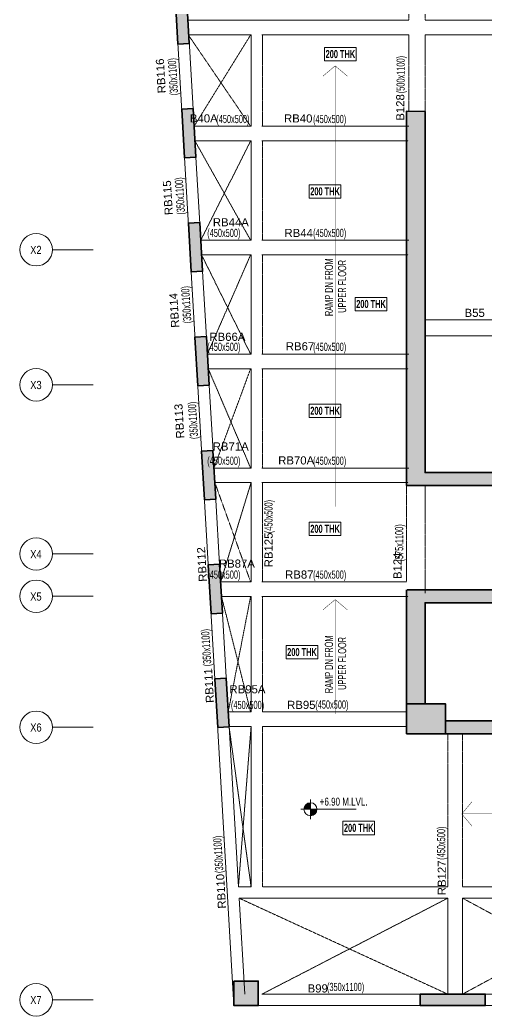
# Model space of a CAD drawing. Header units: millimetres. Extents: x 369 to 70603, y 264 to 64054.
# Drawn here: x 369 to 14704, y 6391 to 37002 of the extents above; entities that cross this region are included whole.
import ezdxf
from ezdxf.enums import TextEntityAlignment as Align

# ---------------------------------------------------------------- set-up
doc = ezdxf.new("R2010")
doc.units = ezdxf.units.MM
doc.linetypes.add('Grid Line', pattern=[2222.5, 1270, -317.5, 317.5, -317.5])
doc.linetypes.add('HIDDEN', pattern=[0.375, 0.25, -0.125])
for name, color, linetype, lineweight in [('A-FLOR-IDEN', 11, 'Continuous', 9), ('A-GRIDS', 8, 'Continuous', 9), ('A-HIDD-ABVE', 8, 'HIDDEN', 20), ('G-____-____-DIMS', 7, 'Continuous', 9), ('S-BEAM', 7, 'Continuous', 18), ('S-BEAM-IDEN', 2, 'Continuous', 9), ('S-COL HATCH', 9, 'Continuous', 0), ('S-COLS', 5, 'Continuous', 35), ('S-GRIDS', 8, 'Continuous', 9)]:
    doc.layers.add(name, color=color, linetype=linetype, lineweight=lineweight)
doc.layers.add('Beam Nos', color=7, linetype='Continuous')
doc.layers.add('changes', color=7, linetype='Continuous')
doc.styles.add('Arial Narrow', font='ARIALN.TTF', dxfattribs={"height": 400})
doc.styles.add('SC-BBS1', font='SansSerif')
doc.styles.add('Swis721 LtCn BT', font='swisscl.ttf', dxfattribs={"width": 0.9, "height": 233.355162})
doc.styles.add('Swis721 LtCn BT_1', font='swisscl.ttf', dxfattribs={"height": 240})
doc.styles.add('Swis721 LtCn BT_B', font='', dxfattribs={"width": 0.9, "height": 246.918336})
doc.styles.get('Swis721 LtCn BT_B').set_extended_font_data('Swis721 LtCn BT', bold=True)

# ---------------------------------------------------------------- blocks, each defined once
blk = doc.blocks.new('A$Cb7cd9481')
at = {"layer": 'S-COL HATCH', "transparency": 33554687}
h = blk.add_hatch(color=256, dxfattribs=at)
h.dxf.hatch_style = 1
h.paths.add_polyline_path([(-14983, 16966), (-14896, 15469), (-14547, 15489), (-14634, 16986)])
h = blk.add_hatch(color=256, dxfattribs=at)
h.dxf.hatch_style = 1
h.paths.add_polyline_path([(-14779, 13466), (-14692, 11969), (-14342, 11989), (-14430, 13486)])
h = blk.add_hatch(color=256, dxfattribs=at)
h.dxf.hatch_style = 1
h.paths.add_polyline_path([(-14575, 9966), (-14488, 8469), (-14138, 8489), (-14226, 9986)])
h = blk.add_hatch(color=256, dxfattribs=at)
h.dxf.hatch_style = 1
h.paths.add_polyline_path([(-14371, 6466), (-14283, 4969), (-13934, 4989), (-14021, 6486)])
h = blk.add_hatch(color=256, dxfattribs=at)
h.dxf.hatch_style = 1
h.paths.add_polyline_path([(-14166, 2964), (-14079, 1466), (-13730, 1486), (-13817, 2984)])
h = blk.add_hatch(color=256, dxfattribs=at)
h.dxf.hatch_style = 1
h.paths.add_polyline_path([(-13962, -536), (-13875, -2034), (-13525, -2014), (-13613, -516)])
h = blk.add_hatch(color=256, dxfattribs=at)
h.dxf.hatch_style = 1
h.paths.add_polyline_path([(-13758, -4034), (-13671, -5531), (-13321, -5511), (-13409, -4014)])
h = blk.add_hatch(color=256, dxfattribs=at)
h.dxf.hatch_style = 1
h.paths.add_polyline_path([(-12423, -14074), (-12423, -13324), (-13173, -13324), (-13173, -14074)])
h = blk.add_hatch(color=256, dxfattribs=at)
h.dxf.hatch_style = 1
h.paths.add_polyline_path([(-5446, -14074), (-5446, -13724), (-7446, -13724), (-7446, -14074)])
at = {"layer": 'S-COLS', "elevation": 0}
for points in [[(-14983, 16966), (-14634, 16986), (-14547, 15489), (-14896, 15469)], [(-14779, 13466), (-14430, 13486), (-14342, 11989), (-14692, 11969)], [(-14575, 9966), (-14226, 9986), (-14138, 8489), (-14488, 8469)], [(-14371, 6466), (-14021, 6486), (-13934, 4989), (-14283, 4969)], [(-14166, 2964), (-13817, 2984), (-13730, 1486), (-14079, 1466)], [(-13962, -536), (-13613, -516), (-13525, -2014), (-13875, -2034)], [(-13758, -4034), (-13409, -4014), (-13321, -5511), (-13671, -5531)], [(-13173, -13324), (-12423, -13324), (-12423, -14074), (-13173, -14074)], [(-7446, -13724), (-5446, -13724), (-5446, -14074), (-7446, -14074)]]:
    blk.add_lwpolyline(points, close=True, dxfattribs=at)
blk = doc.blocks.new('Spot Elevations - M_Spot Elevation - Target Filled-23738-FIRST FLOOR  FRAMING PLAN _NTA_')
at = {"layer": 'G-____-____-DIMS'}
h = blk.add_hatch(color=256, dxfattribs=at)
edge = h.paths.add_edge_path(flags=0)
edge.add_line((0, 0), (-2, 0))
edge.add_arc((0, 0), 2, 90, 180, ccw=False)
edge.add_line((0, 2), (0, 0))
h = blk.add_hatch(color=256, dxfattribs=at)
edge = h.paths.add_edge_path(flags=0)
edge.add_line((0, 0), (2, 0))
edge.add_arc((0, 0), 2, 270, 360, ccw=False)
edge.add_line((0, -2), (0, 0))
for p, q in [((-3, 0), (14, 0)), ((0, -3), (0, 3))]:
    blk.add_line(p, q, dxfattribs=at)
blk.add_circle((0, 0), 2, dxfattribs=at)
blk = doc.blocks.new('A$C0921b736')
at = {"layer": 'S-COL HATCH', "transparency": 33554687}
h = blk.add_hatch(color=256, dxfattribs=at)
h.dxf.hatch_style = 1
h.paths.add_polyline_path([(5785, 8375), (5785, 9275), (5385, 9275), (5385, 8775), (575, 8775), (575, 19875), (0, 19879), (0, 8375)])
h = blk.add_hatch(color=256, dxfattribs=at)
h.dxf.hatch_style = 1
h.paths.add_polyline_path([(7571, 4775), (7571, 1150), (4571, 1150), (4571, 3648), (4171, 3648), (4171, 1150), (1200, 1150), (1200, 750), (10085, 750), (10085, 1150), (7971, 1150), (7971, 5175), (0, 5175), (0, 1675), (575, 1675), (575, 4775)])
h = blk.add_hatch(color=256, dxfattribs=at)
h.dxf.hatch_style = 1
h.paths.add_polyline_path([(0, 1675), (0, 750), (1200, 750), (1200, 1675)])
at = {"layer": 'S-COLS'}
blk.add_lwpolyline([(0, 8379), (5785, 8375), (5785, 9275), (5385, 9275), (5385, 8775), (575, 8775), (575, 19875), (0, 19879)], close=True, dxfattribs=at)
for points in [[(0, 5175), (0, 1675), (575, 1675), (575, 4775), (7571, 4775), (7571, 1150), (4571, 1150), (4571, 3648), (4171, 3648), (4171, 1150), (1200, 1150), (1200, 750), (10085, 750)], [(10085, 1150), (7971, 1150), (7971, 5175), (25, 5175)]]:
    blk.add_lwpolyline(points, dxfattribs=at)
at = {"layer": 'S-COLS', "elevation": 0}
blk.add_lwpolyline([(0, 750), (1200, 750), (1200, 1675), (0, 1675)], close=True, dxfattribs=at)
blk = doc.blocks.new('Grid - Type 1 Structural-6743905-9TH FLOOR LVL')
at = {"layer": 'A-GRIDS'}
blk.add_circle((0, 0), 4, dxfattribs=at)
blk = doc.blocks.new('A$C45bf0ae9')
at = {"layer": 'S-GRIDS', "linetype": 'Grid Line'}
for p, q in [((-17504, 9150), (-18754, 9150)), ((-17504, 5000), (-18754, 5000)), ((-17504, -200), (-18754, -200)), ((-17504, -1500), (-18754, -1500)), ((-17504, -5525), (-18754, -5525)), ((-17504, -13899), (-18754, -13899))]:
    blk.add_line(p, q, dxfattribs=at)
at = {"layer": 'A-GRIDS', "xscale": 124.9999999999999, "yscale": 124.9999999999999, "zscale": 124.9999999999999, "rotation": 89.99999999999982}
for p in [(-19254, 9150), (-19254, 5000), (-19254, -200), (-19254, -1500), (-19254, -5525), (-19254, -13899)]:
    blk.add_blockref('Grid - Type 1 Structural-6743905-9TH FLOOR LVL', p, dxfattribs=at)
at = {"layer": 'A-GRIDS', "lineweight": 18, "char_height": 250, "width": 440.93, "attachment_point": 1, "style": 'Arial Narrow'}
for s, insert in [('X2', (-19437, 9268)), ('X3', (-19437, 5118)), ('X4', (-19437, -82)), ('X5', (-19437, -1382)), ('X6', (-19437, -5407)), ('X7', (-19437, -13781))]:
    blk.add_mtext(s, dxfattribs=dict(at, insert=insert))

msp = doc.modelspace()

# ---------------------------------------------------------------- linework, layer by layer
at = {"layer": 'A-FLOR-IDEN', "color": 8, "elevation": 0, "flags": 128}
for points in [[(10713, 36154.1), (10713, 35742.2), (9735.5, 35742.2), (9735.5, 36154.1)], [(10242, 31934.9), (10242, 31523.1), (9264.5, 31523.1), (9264.5, 31934.9)], [(11654.5, 28474.9), (11654.5, 28063.1), (10677, 28063.1), (10677, 28474.9)], [(10242, 25192.9), (10242, 24781.1), (9264.5, 24781.1), (9264.5, 25192.9)], [(10242, 21566.7), (10242, 21154.9), (9264.5, 21154.9), (9264.5, 21566.7)], [(9532.5, 17778.7), (9532.5, 17366.9), (8555, 17366.9), (8555, 17778.7)], [(11277.7, 12377.5), (11277.7, 11965.7), (10300.2, 11965.7), (10300.2, 12377.5)]]:
    msp.add_lwpolyline(points, close=True, dxfattribs=at)
at = {"layer": 'A-HIDD-ABVE', "linetype": 'HIDDEN'}
for p, q in [((7463.1, 33732.8), (5562.6, 36518.9, 0)), ((7463.1, 36540.3), (5725.2, 33732.8)), ((7463.1, 30232.8), (5751, 33282.8)), ((7463.1, 33282.8), (5930.6, 30232.8)), ((7463.1, 26732.8), (5955.6, 29782.8)), ((7463.1, 29782.8), (6133.5, 26732.8)), ((7463.1, 23232.8), (6159.8, 26282.8)), ((7463.1, 26282.8), (6337.7, 23232.8)), ((7463.1, 19732.8), (6363.6, 22782.8)), ((7477.5, 22782.8), (6541.9, 19732.8)), ((7463.1, 15740.3), (6568.2, 19282.8)), ((7463.1, 19282.8), (6774.9, 15740.3)), ((6801.4, 15279.3, 0), (7477.5, 10365.1)), ((7088.1, 10365.1), (7477.5, 15290.3)), ((7108.5, 10015.1), (13527.5, 7065.1)), ((13527.5, 10015.1), (7813.1, 7065.1)), ((13977.5, 10015.1), (19451.6, 7065.1, 0)), ((19451.6, 10015.1), (13977.5, 7065.1))]:
    msp.add_line(p, q, dxfattribs=at)
at = {"layer": 'S-BEAM', "linetype": 'HIDDEN'}
for p, q in [((12327.5, 36990.3), (12327.5, 43140.3)), ((12827.5, 36990.3), (12827.5, 43140.3)), ((5534.7, 36990.3), (12327.5, 36990.3)), ((12827.5, 36990.3), (17727.5, 36990.3)), ((7813.1, 36540.3), (12327.5, 36540.3)), ((12327.5, 34190.3), (12327.5, 36540.3)), ((12827.5, 34190.3), (12827.5, 36540.3)), ((12827.5, 36540.3), (17727.5, 36540.3)), ((13597.5, 36540.3), (14127, 36540.3)), ((7813.1, 33732.8), (12327.5, 33732.8)), ((7813.1, 33282.8), (12313.1, 33282.8)), ((7813.1, 30232.8), (12327.5, 30232.8)), ((7813.1, 29782.8), (12313.1, 29782.8)), ((17727.5, 27790.3), (12827.5, 27790.3)), ((17727.5, 27290.3), (12827.5, 27290.3)), ((7813.1, 26732.8), (12327.5, 26732.8)), ((7813.1, 26282.8), (12313.1, 26282.8)), ((7813.1, 23232.8), (12327.5, 23232.8)), ((7813.1, 22782.8), (12313.1, 22782.8)), ((12252.5, 19732.8), (12252.5, 22690.3, 0)), ((12827.5, 19390.3), (12827.5, 22690.3, 0)), ((7813.1, 19732.8), (12252.5, 19732.8)), ((7813.1, 19282.8), (12313.1, 19282.8)), ((12273.1, 15740.3), (7827.5, 15740.3)), ((12277.7, 15290.3), (7827.5, 15290.3)), ((13527.5, 15065.1), (13527.5, 10365.1)), ((13977.5, 15065.1), (13977.5, 10365.1))]:
    msp.add_line(p, q, dxfattribs=at)
at = {"layer": 'S-BEAM'}
for p, q in [((5724.7, 33732.8), (7477.5, 33732.8)), ((5751, 33282.8), (7477.5, 33282.8)), ((5928.9, 30232.8), (7477.5, 30232.8)), ((5955.2, 29782.8), (7477.5, 29782.8)), ((6133.1, 26732.8), (7477.5, 26732.8)), ((6159.4, 26282.8), (7477.5, 26282.8)), ((5986.7, 23232.8), (5987.2, 23232.8)), ((6337.3, 23232.8), (7477.5, 23232.8)), ((6363.6, 22782.8), (7477.5, 22782.8)), ((6541.5, 19732.8), (7477.5, 19732.8)), ((6567.8, 19282.8), (7477.5, 19282.8)), ((6424.3, 15740.3), (6423.9, 15740.3)), ((7477.5, 15740.3), (6774.5, 15740.3)), ((7477.5, 15290.3), (6800.7, 15290.3)), ((13527.5, 10015.1), (13527.5, 7065.1)), ((13977.5, 10015.1), (13977.5, 7065.1)), ((7815.4, 7066.3, 0), (12677.5, 7066.3)), ((18601.6, 7066.3, 0), (14677.5, 7066.3)), ((7700.3, 6716.3, 0), (12677.5, 6716.3)), ((18601.6, 6716.3, 0), (14677.5, 6716.3))]:
    msp.add_line(p, q, dxfattribs=at)
at = {"layer": 'S-BEAM', "ltscale": 250000, "elevation": 0}
msp.add_lwpolyline([(24837.7, 60041.5, 0.1331416), (3754.7, 61490.7), (6950.3, 6716.3)], format="xyb", dxfattribs=at)
at = {"layer": 'S-BEAM', "linetype": 'HIDDEN', "elevation": 0}
msp.add_lwpolyline([(9921, 61871.7, 0.0357696), (4121.9, 61204.8), (5534.7, 36990.3)], format="xyb", dxfattribs=at)
at = {"layer": 'S-BEAM', "elevation": 0}
for points in [[(7477.5, 36540.3), (5560.9, 36540.3), (5724.7, 33732.8)], [(7477.5, 36540.3), (7477.5, 33732.8)], [(5751, 33282.8), (5928.9, 30232.8)], [(7477.5, 33282.8), (7477.5, 30232.8)], [(5955.2, 29782.8), (6133.1, 26732.8)], [(7477.5, 29782.8), (7477.5, 26732.8)], [(6159.4, 26282.8), (6337.3, 23232.8)], [(7477.5, 26282.8), (7477.5, 23232.8)], [(6363.6, 22782.8), (6541.5, 19732.8)], [(7477.5, 22782.8), (7477.5, 19732.8)], [(6567.8, 19282.8), (6774.5, 15740.3)], [(7477.5, 19282.8), (7477.5, 15740.3)], [(6800.7, 15290.3), (7088.1, 10365.1)], [(7477.5, 15290.3), (7477.5, 10365.1)], [(7088.1, 10365.1), (7477.5, 10365.1)], [(7108.5, 10015.1), (13527.5, 10015.1)], [(7108.5, 10015.1), (7280.6, 7065.1)], [(13977.5, 10015.1), (19451.6, 10015.1)]]:
    msp.add_lwpolyline(points, dxfattribs=at)
at = {"layer": 'S-BEAM', "linetype": 'HIDDEN', "elevation": 0}
for points in [[(7827.5, 36540.3), (7827.5, 33732.8)], [(7827.5, 33282.8), (7827.5, 30232.8)], [(7827.5, 29782.8), (7827.5, 26732.8)], [(7827.5, 26282.8), (7827.5, 23232.8)], [(7827.5, 22782.8), (7827.5, 19732.8)], [(7827.5, 19282.8), (7827.5, 15740.3)], [(7827.5, 15290.3), (7827.5, 10365.1)], [(7827.5, 10365.1), (13527.5, 10365.1)], [(13977.5, 10365.1), (19451.6, 10365.1)], [(7300.9, 6716.3), (7301, 6715.1)], [(7813.1, 6715.1), (7813.1, 6709.1)]]:
    msp.add_lwpolyline(points, dxfattribs=at)
at = {"layer": 'S-BEAM', "const_width": 12.5, "elevation": 0}
for points in [[(10438.1, 35274), (10063.1, 35590.3), (9688.1, 35274)], [(10063.1, 22040.7), (10063.1, 35590.3)], [(10438.1, 18874), (10063.1, 19190.3), (9688.1, 18874)], [(10063.1, 15672.8), (10063.1, 19190.3)], [(14271.6, 12227.6), (13955.2, 12602.6), (14271.6, 12977.6)], [(23590.5, 12606.9), (13955.4, 12606.9)]]:
    msp.add_lwpolyline(points, dxfattribs=at)

# ---------------------------------------------------------------- block references
at = {"layer": 'Beam Nos'}
msp.add_blockref('A$C45bf0ae9', (20123.1, 20790.3), dxfattribs=at)
at = {"layer": 'changes'}
msp.add_blockref('A$C0921b736', (12252.5, 14315.1), dxfattribs=at)
msp.add_blockref('A$C0921b736', (12252.5, 14315.1), dxfattribs=at)
at = {"layer": 'G-____-____-DIMS', "xscale": 99.99999999999991, "yscale": 99.99999999999991, "zscale": 99.99999999999991}
msp.add_blockref('Spot Elevations - M_Spot Elevation - Target Filled-23738-FIRST FLOOR  FRAMING PLAN _NTA_', (9304.3, 12744.6, 0), dxfattribs=at)
at = {"layer": 'S-BEAM'}
msp.add_blockref('A$Cb7cd9481', (20123.1, 20790.3), dxfattribs=at)

# ---------------------------------------------------------------- texts
at = {"layer": 'A-FLOR-IDEN', "color": 1, "char_height": 246.92, "width": 1155, "attachment_point": 2, "line_spacing_factor": 0.964267, "style": 'Swis721 LtCn BT_B'}
for insert in [(10224.3, 36076), (9753.3, 31856.8), (11165.8, 28396.9), (9753.3, 25114.9), (9753.3, 21488.7), (9043.8, 17700.7), (10788.9, 12299.5)]:
    msp.add_mtext('200 THK', dxfattribs=dict(at, insert=insert))
at = {"layer": 'Beam Nos', "style": 'SC-BBS1'}
for s, p in [('RB116', (4900.5, 35291.8, 0)), ('RB115', (5117, 31548.8, 0)), ('RB114', (5313, 28087.8, 0)), ('RB113', (5469.5, 24685.3, 0)), ('RB112', (6166, 20282.8, 0)), ('RB111', (6383.2, 16558.7, 0)), ('RB110', (6752.1, 10237.3, 0))]:
    msp.add_text(s, height=250, rotation=93.339, dxfattribs=at).set_placement(p, align=Align.BOTTOM_CENTER)
at = {"layer": 'Beam Nos', "color": 3, "style": 'SC-BBS1'}
for s, p in [('B128', (12264.4, 34312.4)), ('RB125', (8214.9, 20715.7)), ('B124', (12178.1, 20228)), ('RB127', (13540.5, 10639.8))]:
    msp.add_text(s, height=250, rotation=90, dxfattribs=at).set_placement(p, align=Align.BOTTOM_CENTER)
for s, p in [('B40A', (6022.2, 33776.5)), ('RB40', (8926.3, 33774.9)), ('RB44A', (6855, 30583.3)), ('RB44', (8942.1, 30255.8)), ('B55', (14353.7, 27800.8)), ('RB66A', (6750.1, 27064)), ('RB67', (8982.4, 26772.9)), ('RB71A', (6851, 23695.4)), ('RB70A', (8864.7, 23266.7)), ('RB87A', (7040.1, 20095.3, 0)), ('RB87', (8960.1, 19759.2)), ('RB95A', (7366, 16233.6, 0)), ('RB95', (9022.4, 15754.3, 0)), ('B99', (9527.5, 7041.3, 0))]:
    msp.add_text(s, height=250, dxfattribs=at).set_placement(p, align=Align.BOTTOM_CENTER)
at = {"layer": 'G-____-____-DIMS', "insert": (9589.7, 13100.2, 0), "char_height": 240, "width": 1683.881, "attachment_point": 1, "line_spacing_factor": 0.970126, "style": 'Swis721 LtCn BT_1'}
msp.add_mtext('+6.90 M.LVL.', dxfattribs=at)
at = {"layer": 'S-BEAM-IDEN', "style": 'Swis721 LtCn BT', "width": 0.8}
for s, rotation, p in [('(350x1100)', 93.60442, (5234.4, 34691.9, 0)), ('(500x1100)', 90, (12201.9, 34749.1)), ('(450x500)', 360, (6407.9, 33831.9)), ('(450x500)', 360, (9384.2, 33831.9)), ('(350x1100)', 93.60442, (5448.3, 31026.2, 0)), ('(450x500)', 360, (6129.8, 30331.9)), ('(450x500)', 360, (9384.2, 30331.9)), ('RAMP DN FROM', 90, (9996, 27900.2)), ('UPPER FLOOR', 90, (10400.9, 28002.9)), ('(350x1100)', 93.60442, (5643.2, 27685.9, 0)), ('(450x500)', 360, (6129.8, 26831.9)), ('(450x500)', 360, (9384.2, 26831.9)), ('(350x1100)', 93.60442, (5850.6, 24130.3, 0)), ('(450x500)', 360, (6129.8, 23331.9)), ('(450x500)', 360, (9384.2, 23331.9)), ('(450x500)', 90, (8138.4, 21230.7, 0)), ('(575x1100)', 90, (12156.5, 20358.1)), ('(450x500)', 360, (6129.8, 19831.9)), ('(450x500)', 360, (9384.2, 19831.9)), ('(350x1100)', 93.60442, (6258, 17148.2, 0)), ('RAMP DN FROM', 90, (9996, 16313.7)), ('UPPER FLOOR', 90, (10400.9, 16416.4)), ('(450x500)', 360, (6859, 15827.4)), ('(450x500)', 360, (9452.2, 15839.4)), ('(450x500)', 90, (13448.3, 11194.4)), ('(350x1100)', 93.60442, (6628.7, 10794.2, 0)), ('(350x1100)', 360, (9811.5, 7161.9))]:
    msp.add_text(s, height=250, rotation=rotation, dxfattribs=at).set_placement(p)

doc.saveas('drawing.dxf')
